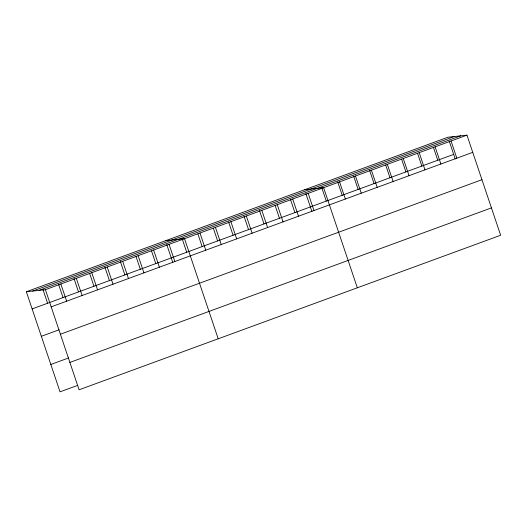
<?xml version="1.0" encoding="UTF-8"?>
<svg xmlns="http://www.w3.org/2000/svg" width="527" height="527" viewBox="0 0 527 527"><rect width="100%" height="100%" fill="white"/><g stroke="black" fill="none" stroke-linecap="round" stroke-linejoin="round"><path stroke-width="0.79" d="M26.35 291.741L447.91 137.218L466.962 135.156L500.65 235.259L79.09 389.782L45.401 289.679L26.35 291.741L60.038 391.844L77.812 385.329M32.634 291.062L454.195 136.539M39.117 290.357L460.677 135.834M45.401 289.679L466.962 135.156M32.134 308.921L453.688 154.398M51.185 306.859L472.745 152.336M41.343 336.285L59.116 329.77M60.394 334.223L481.955 179.7M50.829 364.48L68.602 357.965M69.88 362.418L491.441 207.895M304.58 189.753L323.631 187.691L357.319 287.795M165.465 240.747L184.516 238.685L218.204 338.789M451.033 140.992L456.817 158.172M449.169 140.953L455.223 158.956M435.111 146.829L440.895 164.009M433.49 147.54L437.766 160.234M419.182 152.672L424.966 169.846M417.568 153.377L421.837 166.071M403.26 158.508L409.038 175.689M401.64 159.213L405.915 171.907M387.332 164.345L393.116 181.525M385.718 165.05L389.987 177.744M371.41 170.181L377.187 187.362M369.539 170.142L374.065 183.587M355.481 176.018L361.265 193.198M353.61 175.978L358.136 189.424M339.559 181.855L345.337 199.035M337.688 181.815L342.214 195.26M321.76 187.652L326.285 201.097M308.176 193.363L313.954 210.536M305.838 193.488L311.898 211.498M292.716 199.028L298.499 216.202M290.377 199.153L294.903 212.598M277.261 204.693L283.039 221.874M275.173 205.57L279.448 218.264M261.8 210.359L267.584 227.539M259.462 210.49L263.987 223.929M246.346 216.024L252.13 233.204M244.008 216.156L248.533 229.601M230.885 221.689L236.669 238.869M228.553 221.821L233.072 235.266M215.431 227.354L221.215 244.535M213.343 228.231L217.618 240.931M199.977 233.02L205.754 250.2M197.888 233.896L202.157 246.596M182.177 238.817L186.703 252.262M169.062 244.35L174.839 261.53M166.723 244.482L172.784 262.486M153.601 250.015L159.385 267.196M151.512 250.898L155.788 263.592M138.146 255.687L143.924 272.861M136.058 256.563L140.334 269.257M122.686 261.352L128.469 278.526M120.347 261.478L124.873 274.923M107.231 267.018L113.015 284.191M104.893 267.143L109.418 280.588M91.777 272.683L97.554 289.863M89.689 273.559L93.958 286.253M76.316 278.348L82.1 295.528M73.978 278.48L78.503 291.925M60.862 284.013L66.639 301.194M58.523 284.145L63.042 297.59M43.062 289.81L47.588 303.256"/></g></svg>
